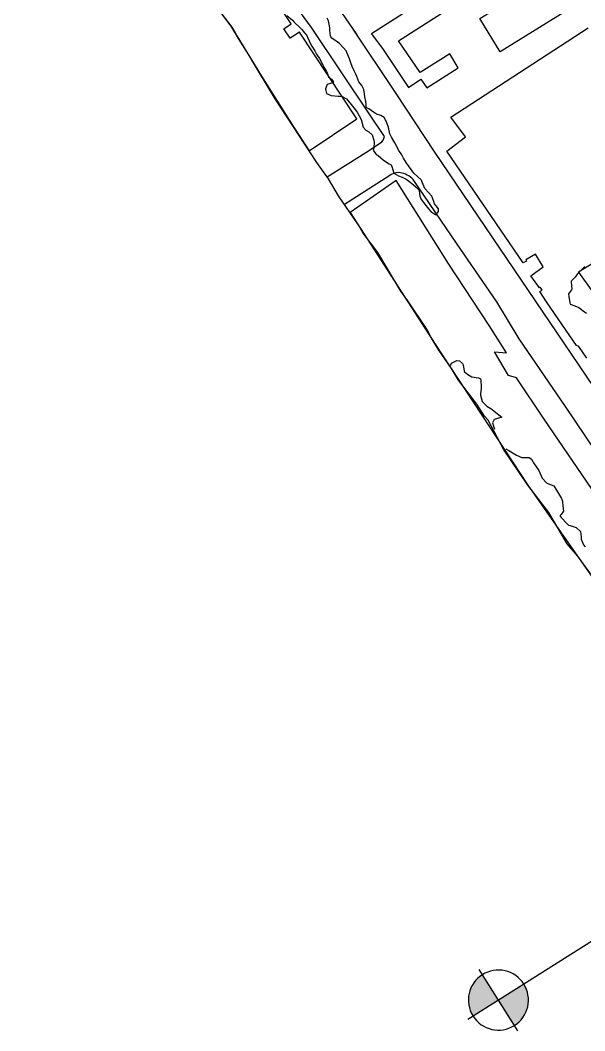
# Model space of a CAD drawing. Header units: metres. Extents: x 298520 to 308411, y 7433745 to 7450750.
# Drawn here: x 307678.6 to 307827.6, y 7433756.9 to 7434023.5 of the extents above; entities that cross this region are included whole.
import ezdxf

# ---------------------------------------------------------------- set-up
doc = ezdxf.new("R2010")
doc.units = ezdxf.units.M
doc.header["$LTSCALE"] = 10
doc.linetypes.add('CONTINUO', pattern=[0])
for name, color, linetype in [('Area', 45, 'Continuous'), ('Curvas de Nivel 1m', 11, 'Continuous'), ('Edificações', 30, 'Continuous'), ('PLACA_KM', 45, 'Continuous'), ('Vias Primárias', 230, 'Continuous')]:
    doc.layers.add(name, color=color, linetype=linetype)

msp = doc.modelspace()

# ---------------------------------------------------------------- hatches: boundary and pattern name
at = {"layer": 'PLACA_KM'}
for points in [[(307800.6, 7433771.69), (307799.96, 7433771.23), (307799.36, 7433770.72), (307798.81, 7433770.14), (307798.33, 7433769.51), (307797.91, 7433768.84), (307797.56, 7433768.13), (307797.28, 7433767.39), (307797.08, 7433766.63), (307796.96, 7433765.84), (307796.91, 7433765.05), (307796.94, 7433764.26), (307797.06, 7433763.48), (307797.25, 7433762.71), (307797.51, 7433761.96), (307797.85, 7433761.25), (307798.13, 7433760.76), (307804.83, 7433764.99)], [(307809.06, 7433758.29), (307809.71, 7433758.75), (307810.3, 7433759.27), (307810.85, 7433759.84), (307811.33, 7433760.47), (307811.75, 7433761.14), (307812.1, 7433761.85), (307812.38, 7433762.59), (307812.58, 7433763.36), (307812.71, 7433764.14), (307812.75, 7433764.93), (307812.72, 7433765.72), (307812.61, 7433766.5), (307812.42, 7433767.27), (307812.15, 7433768.02), (307811.81, 7433768.73), (307811.53, 7433769.22), (307804.83, 7433764.99)]]:
    msp.add_hatch(color=256, dxfattribs=at).paths.add_polyline_path(points)

# ---------------------------------------------------------------- linework, layer by layer
at = {"layer": 'Area'}
msp.add_polyline3d([(307831.48, 7433874.23, 714.68), (307825.96, 7433881.88, 722.8), (307825.69, 7433882.16, 722.84), (307823.01, 7433885.39, 722.63), (307818.16, 7433893.62, 722.72), (307812.63, 7433900.86, 722.36), (307806.13, 7433910.32, 722.71), (307802.1, 7433917.97, 722.54), (307801.2, 7433919.01, 722.45), (307799.13, 7433922.23, 722.57), (307794.32, 7433928.56, 714.15), (307792.45, 7433931.64, 715.88), (307789.13, 7433936.49, 713.31), (307787.16, 7433939.59, 716.62), (307785.9, 7433941.98, 715.33), (307780.91, 7433949.46, 716.14), (307779.09, 7433952, 714.6), (307773.05, 7433962.22, 714.24), (307769.1, 7433967.34, 716.56), (307767.85, 7433969.6, 715.16), (307762.6, 7433977.21, 707.31), (307759.96, 7433981.66, 707.11), (307756.9, 7433985.95, 707.6), (307745.93, 7434002.82, 710.89), (307739.69, 7434013.11, 711.4), (307739.36, 7434013.64, 711.11), (307735.76, 7434019.36, 710.77), (307735.37, 7434020.19, 707.82), (307734.44, 7434021.67, 711.45), (307730.06, 7434027.55, 711.5)], dxfattribs=at)
at = {"layer": 'Curvas de Nivel 1m', "flags": 128}
for points, elevation in [([(307748.97, 7434024.76), (307750.47, 7434023.5), (307750.95, 7434023.04), (307752.5, 7434021.48), (307752.92, 7434021.04), (307753.66, 7434020.22), (307754.25, 7434019.46), (307754.48, 7434019.04), (307754.89, 7434018.09), (307755.19, 7434017.45), (307755.6, 7434016.71), (307756.35, 7434015.44), (307756.84, 7434014.59), (307757.58, 7434013.42), (307758.46, 7434011.76), (307758.64, 7434011.41), (307758.8, 7434011.1), (307759.42, 7434010.03), (307759.73, 7434009.4), (307760, 7434008.62), (307760.77, 7434007.95), (307761.26, 7434007.38), (307761.18, 7434006.96), (307760.76, 7434006.88), (307759.62, 7434006.52), (307759.18, 7434005.4), (307759.48, 7434004.16), (307760.72, 7434003.63), (307762.55, 7434003.52), (307762.71, 7434003.51), (307762.85, 7434003.5), (307763.63, 7434003.35), (307764.71, 7434002.81), (307765.99, 7434001.32), (307766.67, 7434000.4), (307767.56, 7433999.3), (307768.64, 7433997.29), (307769.11, 7433995.28), (307769.84, 7433994.5), (307770.6, 7433994.04), (307771.48, 7433993.25), (307771.96, 7433991.85), (307772.05, 7433991.25), (307771.91, 7433989.89), (307771.76, 7433989.25), (307772.53, 7433988.12), (307773.09, 7433987.8), (307773.83, 7433987.22), (307774.51, 7433986.63), (307776.03, 7433985.67), (307776.49, 7433985.32), (307776.63, 7433985.19), (307776.72, 7433984.95), (307777.23, 7433983.18), (307778.47, 7433982.5), (307779.43, 7433982.13), (307780.46, 7433981.59), (307781.09, 7433981.13), (307782.44, 7433980.05), (307783.59, 7433979.1), (307783.88, 7433978.56), (307784.1, 7433977.09), (307784.39, 7433976.39), (307785.28, 7433975.08), (307786.36, 7433973.78), (307786.97, 7433973.06), (307788.34, 7433972.14), (307789.02, 7433973.04), (307789.04, 7433973.72), (307788.37, 7433974.53), (307787.95, 7433975.05), (307787.79, 7433975.65), (307787.23, 7433977.06), (307786.41, 7433978.07), (307785.39, 7433979.08), (307784.74, 7433980.8), (307784.65, 7433981.09), (307784.46, 7433981.41), (307783.56, 7433982.2), (307782.47, 7433983.12), (307781.12, 7433985.13), (307780.51, 7433985.95), (307779.76, 7433987.15), (307779.34, 7433987.97), (307778.54, 7433989.17), (307777.52, 7433991.18), (307776.59, 7433992.68), (307776.31, 7433993.19), (307776.21, 7433993.58), (307775.85, 7433995.2), (307775.41, 7433996.43), (307775.07, 7433997.21), (307774.65, 7433997.82), (307773.82, 7433998.38), (307772.66, 7433998.77), (307771.9, 7433999.25), (307770.67, 7434000.18), (307769.92, 7434000.52), (307769.89, 7434001.27), (307769.86, 7434002.11), (307769.6, 7434003.28), (307769.53, 7434004.09), (307769.35, 7434005.28), (307768.75, 7434006.3), (307768, 7434007.3), (307767.44, 7434008.64), (307767.22, 7434009.31), (307766.79, 7434010.14), (307766.2, 7434011.32), (307765.85, 7434012.29), (307765.51, 7434013.32), (307764.85, 7434014.99), (307764.76, 7434015.24), (307764.71, 7434015.33), (307762.88, 7434017.36), (307760.9, 7434018.78), (307760.62, 7434019.11), (307760.48, 7434019.39), (307760.35, 7434020.82), (307760.35, 7434021.39), (307760.28, 7434022.04), (307760.01, 7434023.39), (307759.64, 7434024.08)], 707), ([(307827.67, 7433958.58), (307826.96, 7433957.8), (307826.17, 7433957.13), (307825.68, 7433956.6), (307825.06, 7433955.69), (307824.14, 7433954.79), (307824.04, 7433954.71), (307823.99, 7433954.62), (307824.12, 7433953.34), (307824.22, 7433952.73), (307824.21, 7433952.62), (307824.11, 7433952.4), (307823.37, 7433951.35), (307823.43, 7433950.63), (307823.72, 7433948.97), (307823.78, 7433948.62), (307824.06, 7433948.49), (307825.47, 7433948.01), (307826.05, 7433947.68), (307827.56, 7433946.57), (307828.04, 7433946.19)], 707), ([(307792.26, 7433932.4), (307792.24, 7433932.63), (307792.47, 7433932.99), (307793.88, 7433933.73), (307794.55, 7433933.65), (307795.33, 7433932.96), (307795.5, 7433932.59), (307795.75, 7433930.95), (307795.85, 7433930.77), (307796.77, 7433930.01), (307797.83, 7433929.44), (307799.6, 7433929.13), (307799.83, 7433929.07), (307800.12, 7433928.9), (307800.21, 7433928.5), (307800.28, 7433926.9), (307800.27, 7433926.42), (307800.1, 7433924.9), (307800.08, 7433924.58), (307800.56, 7433922.89), (307801.74, 7433921.73), (307803.08, 7433920.87), (307803.73, 7433920.41), (307805.7, 7433918.83), (307803.7, 7433918.16), (307803.23, 7433917.33), (307803.82, 7433915.62)], 708), ([(307806.8, 7433910.42), (307807.6, 7433909.95), (307809.58, 7433908.78), (307810.98, 7433908.17), (307811.58, 7433908.14), (307812.97, 7433908.14), (307813.57, 7433907.74), (307813.88, 7433907.05), (307814.05, 7433906.73), (307815.53, 7433904.71), (307816.39, 7433902.7), (307817.5, 7433901.49), (307818.01, 7433901.19), (307819.49, 7433900.66), (307820.67, 7433898.65), (307821.45, 7433897.36), (307821.75, 7433896.64), (307821.74, 7433896.34), (307821.94, 7433894.63), (307822.05, 7433893.99), (307821.4, 7433893.07), (307821.17, 7433892.86), (307821.13, 7433892.64), (307821.39, 7433892.29), (307822.95, 7433890.62), (307823.37, 7433890.32), (307823.79, 7433890.19), (307825.36, 7433889.68), (307826.47, 7433888.58), (307826.67, 7433887.23), (307826.68, 7433886.58), (307827.3, 7433885.1), (307827.73, 7433884.56)], 708)]:
    msp.add_lwpolyline(points, dxfattribs=dict(at, elevation=elevation))
at = {"layer": 'Edificações'}
for points in [[(307863.04, 7434078.51), (307771.37, 7434019.89), (307774.38, 7434015.76), (307781.14, 7434005.75), (307784.39, 7434007.96), (307785.94, 7434005.69), (307794.17, 7434010.97), (307792.02, 7434014.65), (307784.15, 7434009.74), (307778.44, 7434018.09), (307865.96, 7434074.04)], [(307799.92, 7434023.94), (307816.93, 7434034.45), (307822.33, 7434025.71), (307805.32, 7434015.2)]]:
    msp.add_lwpolyline(points, close=True, dxfattribs=at)
at = {"layer": 'Edificações', "elevation": 708.22}
msp.add_lwpolyline([(307754.85, 7433989.1), (307767.49, 7433997.48), (307752.31, 7434020.37), (307749.87, 7434018.75), (307748.19, 7434021.28), (307750.16, 7434022.59), (307743.59, 7434032.5), (307731.86, 7434025.12), (307734.44, 7434021.67), (307735.37, 7434020.19), (307735.76, 7434019.36), (307742.3, 7434008.8), (307750.79, 7433995.35)], close=True, dxfattribs=at)
at = {"layer": 'Edificações'}
for points in [[(307828.17, 7433934.34), (307826.07, 7433937.45), (307825.48, 7433937.66), (307821.78, 7433943.03), (307817.53, 7433949.19), (307815.8, 7433951.95), (307816.35, 7433952.3), (307815.87, 7433953.05), (307815.64, 7433952.9), (307813.35, 7433956.09), (307816.65, 7433958.46), (307814.61, 7433961.82), (307812.08, 7433960.29), (307812.26, 7433959.98), (307811.39, 7433959.49), (307791.23, 7433988.96), (307796.18, 7433992.72), (307792.23, 7433997.92), (307828.48, 7434021.49)], [(307861.68, 7433829.37), (307870.5, 7433834.97), (307864.32, 7433844.15), (307868.58, 7433846.97), (307855.05, 7433866.35), (307843.22, 7433883.23), (307841.28, 7433882.58), (307830.73, 7433898.03), (307816.9, 7433918.22), (307809.57, 7433929.12), (307807.53, 7433929.76), (307803.76, 7433936.05), (307806.99, 7433935.78), (307802.42, 7433942.93), (307791.77, 7433959.16), (307777.86, 7433981.2), (307765.67, 7433972.75), (307765.67, 7433972.75), (307788.14, 7433938.04), (307812.63, 7433900.86), (307834.11, 7433870.04), (307849.14, 7433847.79), (307861.88, 7433829.47)], [(307835.57, 7433962.97), (307825.95, 7433957.04), (307838.43, 7433939.67)]]:
    msp.add_lwpolyline(points, dxfattribs=at)
at = {"layer": 'PLACA_KM', "linetype": 'CONTINUO'}
for points in [[(308047.24, 7433917.97, 0), (307812.94, 7433770.11, 0)], [(307809.95, 7433756.89, 0), (307799.72, 7433773.1, 0)], [(307812.94, 7433770.11, 0), (307796.73, 7433759.88, 0)]]:
    msp.add_polyline3d(points, dxfattribs=at)
for start, end in [(32.2562, 122.2562), (122.2562, 212.2562), (302.2562, 32.2562), (212.2562, 302.2562)]:
    msp.add_arc((307804.83, 7433764.99), 7.92, start, end, dxfattribs=at)
at = {"layer": 'Vias Primárias'}
for points in [[(307767.58, 7434019.64), (307708.57, 7434105.53), (307682.41, 7434144.51), (307679.4, 7434149.2, -0.385841), (307680.47, 7434155.66), (307701.57, 7434169.21), (307732.43, 7434189.27), (307760.92, 7434207.3, -0.018739), (307762.82, 7434208.4, -0.260444), (307766, 7434208.34, -0.116983), (307767.55, 7434206.85), (307767.89, 7434206.25), (307773.77, 7434210.43), (307760.74, 7434229.51), (307751.95, 7434241.45), (307745.98, 7434249.95)], [(307759.6, 7433982.17), (307769.88, 7433988.65), (307773.7, 7433991.13, 0.22774), (307774.74, 7433992.84), (307770.98, 7433998.46), (307755.53, 7434021.57), (307747.32, 7434032.84, 0.137884), (307745.26, 7434034.28, 0.15756), (307741.94, 7434034.67, 0.058497), (307739.6, 7434033.33), (307730.16, 7434027.41)], [(307913.09, 7434026.76, -0.029085), (307922.11, 7434014.22, -0.106079), (307928.41, 7433997.23, -0.105974), (307926.66, 7433971.58, -0.119981), (307913, 7433947.6, -0.050627), (307905.78, 7433941.36), (307894.42, 7433933.39), (307874.38, 7433918.89), (307860.78, 7433909.41, -0.208434), (307850.4, 7433904.56, -0.254481), (307842.45, 7433908.62), (307829.93, 7433926.92), (307788.07, 7433988.7), (307777.66, 7434004.41), (307766.54, 7434021.2)], [(307867.29, 7433821.32), (307878.49, 7433828.87, 0.225312), (307879.75, 7433831, 0.239555), (307879.34, 7433839.4), (307873.13, 7433846.95), (307863.18, 7433861.7), (307853.75, 7433875.9), (307843.7, 7433890.43), (307833.1, 7433905.98), (307822.53, 7433921.6), (307810.3, 7433939.42), (307804.42, 7433949.23), (307793.98, 7433964.45), (307782.33, 7433981.52, 0.15029), (307778.96, 7433983.29, 0.193111), (307776.57, 7433982.81, -0.002396), (307774.94, 7433981.76), (307764.21, 7433974.89)]]:
    msp.add_lwpolyline(points, format="xyb", dxfattribs=at)

doc.saveas('drawing.dxf')
